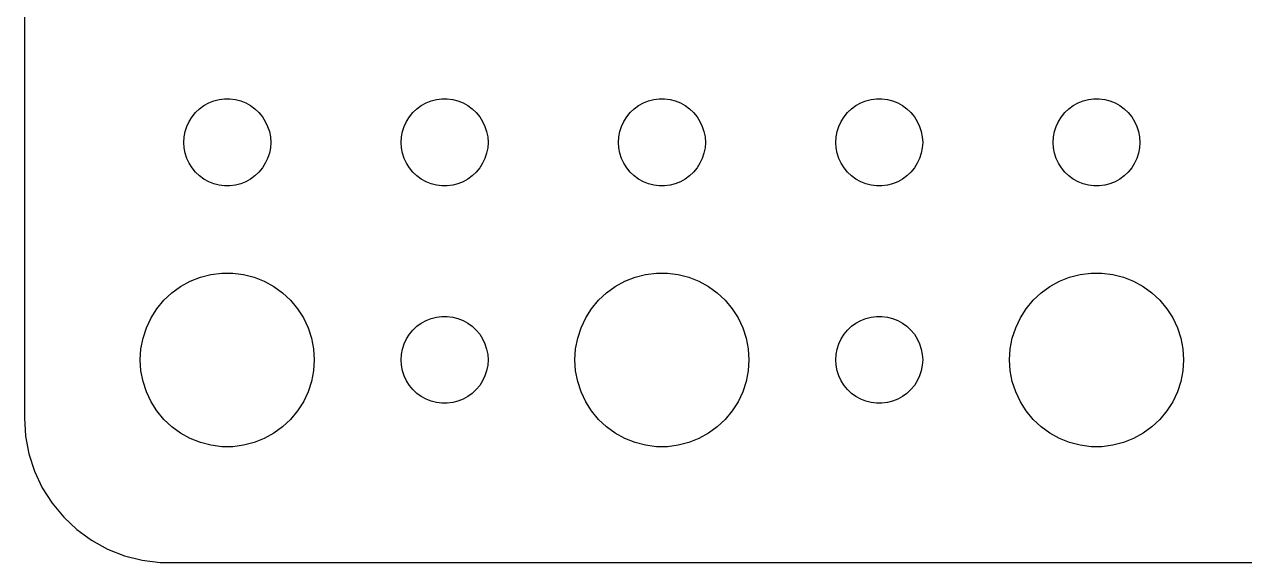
# Model space of a CAD drawing. Header units: metres. Extents: x -44 to 44, y 140 to 346.
# Drawn here: x -44.5 to -2.39, y 302.01 to 320.57 of the extents above; entities that cross this region are included whole.
import ezdxf

# ---------------------------------------------------------------- set-up
doc = ezdxf.new("R2010")
doc.units = ezdxf.units.M

msp = doc.modelspace()

# ---------------------------------------------------------------- linework, layer by layer
for p, q in [((-44.5, 341), (-44.5, 307)), ((-37.9635, 317.927), (-37.7811, 317.973)), ((-37.7811, 317.973), (-37.5942, 317.997)), ((-37.5942, 317.997), (-37.4058, 317.997)), ((-37.4058, 317.997), (-37.2189, 317.973)), ((-37.2189, 317.973), (-37.0365, 317.927)), ((-30.4635, 317.927), (-30.2811, 317.973)), ((-30.2811, 317.973), (-30.0942, 317.997)), ((-30.0942, 317.997), (-29.9058, 317.997)), ((-29.9058, 317.997), (-29.7189, 317.973)), ((-29.7189, 317.973), (-29.5365, 317.927)), ((-22.9635, 317.927), (-22.7811, 317.973)), ((-22.7811, 317.973), (-22.5942, 317.997)), ((-22.5942, 317.997), (-22.4058, 317.997)), ((-22.4058, 317.997), (-22.2189, 317.973)), ((-22.2189, 317.973), (-22.0365, 317.927)), ((-15.4635, 317.927), (-15.2811, 317.973)), ((-15.2811, 317.973), (-15.0942, 317.997)), ((-15.0942, 317.997), (-14.9058, 317.997)), ((-14.9058, 317.997), (-14.7189, 317.973)), ((-14.7189, 317.973), (-14.5365, 317.927)), ((-7.96352, 317.927), (-7.78107, 317.973)), ((-7.78107, 317.973), (-7.59418, 317.997)), ((-7.59418, 317.997), (-7.40581, 317.997)), ((-7.40581, 317.997), (-7.21892, 317.973)), ((-7.21892, 317.973), (-7.03647, 317.927)), ((-38.7135, 317.382), (-38.5934, 317.527)), ((-38.5934, 317.527), (-38.4561, 317.656)), ((-38.4561, 317.656), (-38.3037, 317.766)), ((-38.3037, 317.766), (-38.1387, 317.857)), ((-38.1387, 317.857), (-37.9635, 317.927)), ((-37.0365, 317.927), (-36.8613, 317.857)), ((-36.8613, 317.857), (-36.6963, 317.766)), ((-36.6963, 317.766), (-36.5439, 317.656)), ((-36.5439, 317.656), (-36.4065, 317.527)), ((-36.4065, 317.527), (-36.2865, 317.382)), ((-31.2135, 317.382), (-31.0934, 317.527)), ((-31.0934, 317.527), (-30.9561, 317.656)), ((-30.9561, 317.656), (-30.8037, 317.766)), ((-30.8037, 317.766), (-30.6387, 317.857)), ((-30.6387, 317.857), (-30.4635, 317.927)), ((-29.5365, 317.927), (-29.3613, 317.857)), ((-29.3613, 317.857), (-29.1963, 317.766)), ((-29.1963, 317.766), (-29.0439, 317.656)), ((-29.0439, 317.656), (-28.9065, 317.527)), ((-28.9065, 317.527), (-28.7865, 317.382)), ((-23.7135, 317.382), (-23.5934, 317.527)), ((-23.5934, 317.527), (-23.4561, 317.656)), ((-23.4561, 317.656), (-23.3037, 317.766)), ((-23.3037, 317.766), (-23.1387, 317.857)), ((-23.1387, 317.857), (-22.9635, 317.927)), ((-22.0365, 317.927), (-21.8613, 317.857)), ((-21.8613, 317.857), (-21.6963, 317.766)), ((-21.6963, 317.766), (-21.5439, 317.656)), ((-21.5439, 317.656), (-21.4065, 317.527)), ((-21.4065, 317.527), (-21.2865, 317.382)), ((-16.2135, 317.382), (-16.0934, 317.527)), ((-16.0934, 317.527), (-15.9561, 317.656)), ((-15.9561, 317.656), (-15.8037, 317.766)), ((-15.8037, 317.766), (-15.6387, 317.857)), ((-15.6387, 317.857), (-15.4635, 317.927)), ((-14.5365, 317.927), (-14.3613, 317.857)), ((-14.3613, 317.857), (-14.1963, 317.766)), ((-14.1963, 317.766), (-14.0439, 317.656)), ((-14.0439, 317.656), (-13.9065, 317.527)), ((-13.9065, 317.527), (-13.7865, 317.382)), ((-8.71352, 317.382), (-8.59344, 317.527)), ((-8.59344, 317.527), (-8.45613, 317.656)), ((-8.45613, 317.656), (-8.30373, 317.766)), ((-8.30373, 317.766), (-8.13866, 317.857)), ((-8.13866, 317.857), (-7.96352, 317.927)), ((-7.03647, 317.927), (-6.86133, 317.857)), ((-6.86133, 317.857), (-6.69626, 317.766)), ((-6.69626, 317.766), (-6.54385, 317.656)), ((-6.54385, 317.656), (-6.40654, 317.527)), ((-6.40654, 317.527), (-6.28647, 317.382)), ((-38.8947, 317.052), (-38.8145, 317.223)), ((-38.8145, 317.223), (-38.7135, 317.382)), ((-36.2865, 317.382), (-36.1855, 317.223)), ((-36.1855, 317.223), (-36.1053, 317.052)), ((-31.3947, 317.052), (-31.3145, 317.223)), ((-31.3145, 317.223), (-31.2135, 317.382)), ((-28.7865, 317.382), (-28.6855, 317.223)), ((-28.6855, 317.223), (-28.6053, 317.052)), ((-23.8947, 317.052), (-23.8145, 317.223)), ((-23.8145, 317.223), (-23.7135, 317.382)), ((-21.2865, 317.382), (-21.1855, 317.223)), ((-21.1855, 317.223), (-21.1053, 317.052)), ((-16.3947, 317.052), (-16.3145, 317.223)), ((-16.3145, 317.223), (-16.2135, 317.382)), ((-13.7865, 317.382), (-13.6855, 317.223)), ((-13.6855, 317.223), (-13.6053, 317.052)), ((-8.89465, 317.052), (-8.81445, 317.223)), ((-8.81445, 317.223), (-8.71352, 317.382)), ((-6.28647, 317.382), (-6.18553, 317.223)), ((-6.18553, 317.223), (-6.10533, 317.052)), ((-39, 316.5), (-38.9882, 316.688)), ((-38.9882, 316.688), (-38.9529, 316.873)), ((-38.9529, 316.873), (-38.8947, 317.052)), ((-36.1053, 317.052), (-36.0471, 316.873)), ((-36.0471, 316.873), (-36.0118, 316.688)), ((-36.0118, 316.688), (-36, 316.5)), ((-31.5, 316.5), (-31.4882, 316.688)), ((-31.4882, 316.688), (-31.4529, 316.873)), ((-31.4529, 316.873), (-31.3947, 317.052)), ((-28.6053, 317.052), (-28.5471, 316.873)), ((-28.5471, 316.873), (-28.5118, 316.688)), ((-28.5118, 316.688), (-28.5, 316.5)), ((-24, 316.5), (-23.9882, 316.688)), ((-23.9882, 316.688), (-23.9529, 316.873)), ((-23.9529, 316.873), (-23.8947, 317.052)), ((-21.1053, 317.052), (-21.0471, 316.873)), ((-21.0471, 316.873), (-21.0118, 316.688)), ((-21.0118, 316.688), (-21, 316.5)), ((-16.5, 316.5), (-16.4882, 316.688)), ((-16.4882, 316.688), (-16.4529, 316.873)), ((-16.4529, 316.873), (-16.3947, 317.052)), ((-13.6053, 317.052), (-13.5471, 316.873)), ((-13.5471, 316.873), (-13.5118, 316.688)), ((-13.5118, 316.688), (-13.5, 316.5)), ((-9, 316.5), (-8.98816, 316.688)), ((-8.98816, 316.688), (-8.95287, 316.873)), ((-8.95287, 316.873), (-8.89465, 317.052)), ((-6.10533, 317.052), (-6.04712, 316.873)), ((-6.04712, 316.873), (-6.01183, 316.688)), ((-6.01183, 316.688), (-6, 316.5)), ((-38.9882, 316.312), (-39, 316.5)), ((-38.9529, 316.127), (-38.9882, 316.312)), ((-36.0118, 316.312), (-36.0471, 316.127)), ((-36, 316.5), (-36.0118, 316.312)), ((-31.4882, 316.312), (-31.5, 316.5)), ((-31.4529, 316.127), (-31.4882, 316.312)), ((-28.5118, 316.312), (-28.5471, 316.127)), ((-28.5, 316.5), (-28.5118, 316.312)), ((-23.9882, 316.312), (-24, 316.5)), ((-23.9529, 316.127), (-23.9882, 316.312)), ((-21.0118, 316.312), (-21.0471, 316.127)), ((-21, 316.5), (-21.0118, 316.312)), ((-16.4882, 316.312), (-16.5, 316.5)), ((-16.4529, 316.127), (-16.4882, 316.312)), ((-13.5118, 316.312), (-13.5471, 316.127)), ((-13.5, 316.5), (-13.5118, 316.312)), ((-8.98816, 316.312), (-9, 316.5)), ((-8.95287, 316.127), (-8.98816, 316.312)), ((-6.01183, 316.312), (-6.04712, 316.127)), ((-6, 316.5), (-6.01183, 316.312)), ((-38.8947, 315.948), (-38.9529, 316.127)), ((-38.8145, 315.777), (-38.8947, 315.948)), ((-36.1053, 315.948), (-36.1855, 315.777)), ((-36.0471, 316.127), (-36.1053, 315.948)), ((-31.3947, 315.948), (-31.4529, 316.127)), ((-31.3145, 315.777), (-31.3947, 315.948)), ((-28.6053, 315.948), (-28.6855, 315.777)), ((-28.5471, 316.127), (-28.6053, 315.948)), ((-23.8947, 315.948), (-23.9529, 316.127)), ((-23.8145, 315.777), (-23.8947, 315.948)), ((-21.1053, 315.948), (-21.1855, 315.777)), ((-21.0471, 316.127), (-21.1053, 315.948)), ((-16.3947, 315.948), (-16.4529, 316.127)), ((-16.3145, 315.777), (-16.3947, 315.948)), ((-13.6053, 315.948), (-13.6855, 315.777)), ((-13.5471, 316.127), (-13.6053, 315.948)), ((-8.89465, 315.948), (-8.95287, 316.127)), ((-8.81445, 315.777), (-8.89465, 315.948)), ((-6.10533, 315.948), (-6.18553, 315.777)), ((-6.04712, 316.127), (-6.10533, 315.948)), ((-38.7135, 315.618), (-38.8145, 315.777)), ((-38.5934, 315.473), (-38.7135, 315.618)), ((-38.4561, 315.344), (-38.5934, 315.473)), ((-36.4065, 315.473), (-36.5439, 315.344)), ((-36.2865, 315.618), (-36.4065, 315.473)), ((-36.1855, 315.777), (-36.2865, 315.618)), ((-31.2135, 315.618), (-31.3145, 315.777)), ((-31.0934, 315.473), (-31.2135, 315.618)), ((-30.9561, 315.344), (-31.0934, 315.473)), ((-28.9065, 315.473), (-29.0439, 315.344)), ((-28.7865, 315.618), (-28.9065, 315.473)), ((-28.6855, 315.777), (-28.7865, 315.618)), ((-23.7135, 315.618), (-23.8145, 315.777)), ((-23.5934, 315.473), (-23.7135, 315.618)), ((-23.4561, 315.344), (-23.5934, 315.473)), ((-21.4065, 315.473), (-21.5439, 315.344)), ((-21.2865, 315.618), (-21.4065, 315.473)), ((-21.1855, 315.777), (-21.2865, 315.618)), ((-16.2135, 315.618), (-16.3145, 315.777)), ((-16.0934, 315.473), (-16.2135, 315.618)), ((-15.9561, 315.344), (-16.0934, 315.473)), ((-13.9065, 315.473), (-14.0439, 315.344)), ((-13.7865, 315.618), (-13.9065, 315.473)), ((-13.6855, 315.777), (-13.7865, 315.618)), ((-8.71352, 315.618), (-8.81445, 315.777)), ((-8.59344, 315.473), (-8.71352, 315.618)), ((-8.45613, 315.344), (-8.59344, 315.473)), ((-6.40654, 315.473), (-6.54385, 315.344)), ((-6.28647, 315.618), (-6.40654, 315.473)), ((-6.18553, 315.777), (-6.28647, 315.618)), ((-38.3037, 315.234), (-38.4561, 315.344)), ((-38.1387, 315.143), (-38.3037, 315.234)), ((-37.9635, 315.073), (-38.1387, 315.143)), ((-37.7811, 315.027), (-37.9635, 315.073)), ((-37.5942, 315.003), (-37.7811, 315.027)), ((-37.4058, 315.003), (-37.5942, 315.003)), ((-37.2189, 315.027), (-37.4058, 315.003)), ((-37.0365, 315.073), (-37.2189, 315.027)), ((-36.8613, 315.143), (-37.0365, 315.073)), ((-36.6963, 315.234), (-36.8613, 315.143)), ((-36.5439, 315.344), (-36.6963, 315.234)), ((-30.8037, 315.234), (-30.9561, 315.344)), ((-30.6387, 315.143), (-30.8037, 315.234)), ((-30.4635, 315.073), (-30.6387, 315.143)), ((-30.2811, 315.027), (-30.4635, 315.073)), ((-30.0942, 315.003), (-30.2811, 315.027)), ((-29.9058, 315.003), (-30.0942, 315.003)), ((-29.7189, 315.027), (-29.9058, 315.003)), ((-29.5365, 315.073), (-29.7189, 315.027)), ((-29.3613, 315.143), (-29.5365, 315.073)), ((-29.1963, 315.234), (-29.3613, 315.143)), ((-29.0439, 315.344), (-29.1963, 315.234)), ((-23.3037, 315.234), (-23.4561, 315.344)), ((-23.1387, 315.143), (-23.3037, 315.234)), ((-22.9635, 315.073), (-23.1387, 315.143)), ((-22.7811, 315.027), (-22.9635, 315.073)), ((-22.5942, 315.003), (-22.7811, 315.027)), ((-22.4058, 315.003), (-22.5942, 315.003)), ((-22.2189, 315.027), (-22.4058, 315.003)), ((-22.0365, 315.073), (-22.2189, 315.027)), ((-21.8613, 315.143), (-22.0365, 315.073)), ((-21.6963, 315.234), (-21.8613, 315.143)), ((-21.5439, 315.344), (-21.6963, 315.234)), ((-15.8037, 315.234), (-15.9561, 315.344)), ((-15.6387, 315.143), (-15.8037, 315.234)), ((-15.4635, 315.073), (-15.6387, 315.143)), ((-15.2811, 315.027), (-15.4635, 315.073)), ((-15.0942, 315.003), (-15.2811, 315.027)), ((-14.9058, 315.003), (-15.0942, 315.003)), ((-14.7189, 315.027), (-14.9058, 315.003)), ((-14.5365, 315.073), (-14.7189, 315.027)), ((-14.3613, 315.143), (-14.5365, 315.073)), ((-14.1963, 315.234), (-14.3613, 315.143)), ((-14.0439, 315.344), (-14.1963, 315.234)), ((-8.30373, 315.234), (-8.45613, 315.344)), ((-8.13866, 315.143), (-8.30373, 315.234)), ((-7.96352, 315.073), (-8.13866, 315.143)), ((-7.78107, 315.027), (-7.96352, 315.073)), ((-7.59418, 315.003), (-7.78107, 315.027)), ((-7.40581, 315.003), (-7.59418, 315.003)), ((-7.21892, 315.027), (-7.40581, 315.003)), ((-7.03647, 315.073), (-7.21892, 315.027)), ((-6.86133, 315.143), (-7.03647, 315.073)), ((-6.69626, 315.234), (-6.86133, 315.143)), ((-6.54385, 315.344), (-6.69626, 315.234)), ((-39.1075, 311.533), (-38.7773, 311.714)), ((-38.7773, 311.714), (-38.427, 311.853)), ((-38.427, 311.853), (-38.0621, 311.947)), ((-38.0621, 311.947), (-37.6884, 311.994)), ((-37.6884, 311.994), (-37.3116, 311.994)), ((-37.3116, 311.994), (-36.9379, 311.947)), ((-36.9379, 311.947), (-36.5729, 311.853)), ((-36.5729, 311.853), (-36.2227, 311.714)), ((-36.2227, 311.714), (-35.8925, 311.533)), ((-24.1075, 311.533), (-23.7773, 311.714)), ((-23.7773, 311.714), (-23.427, 311.853)), ((-23.427, 311.853), (-23.0621, 311.947)), ((-23.0621, 311.947), (-22.6884, 311.994)), ((-22.6884, 311.994), (-22.3116, 311.994)), ((-22.3116, 311.994), (-21.9379, 311.947)), ((-21.9379, 311.947), (-21.5729, 311.853)), ((-21.5729, 311.853), (-21.2227, 311.714)), ((-21.2227, 311.714), (-20.8925, 311.533)), ((-9.10747, 311.533), (-8.77733, 311.714)), ((-8.77733, 311.714), (-8.42705, 311.853)), ((-8.42705, 311.853), (-8.06213, 311.947)), ((-8.06213, 311.947), (-7.68837, 311.994)), ((-7.68837, 311.994), (-7.31161, 311.994)), ((-7.31161, 311.994), (-6.93785, 311.947)), ((-6.93785, 311.947), (-6.57294, 311.853)), ((-6.57294, 311.853), (-6.22266, 311.714)), ((-6.22266, 311.714), (-5.89252, 311.533)), ((-39.6869, 311.054), (-39.4123, 311.312)), ((-39.4123, 311.312), (-39.1075, 311.533)), ((-35.8925, 311.533), (-35.5877, 311.312)), ((-35.5877, 311.312), (-35.3131, 311.054)), ((-24.6869, 311.054), (-24.4123, 311.312)), ((-24.4123, 311.312), (-24.1075, 311.533)), ((-20.8925, 311.533), (-20.5877, 311.312)), ((-20.5877, 311.312), (-20.3131, 311.054)), ((-9.6869, 311.054), (-9.41226, 311.312)), ((-9.41226, 311.312), (-9.10747, 311.533)), ((-5.89252, 311.533), (-5.58772, 311.312)), ((-5.58772, 311.312), (-5.31308, 311.054)), ((-39.927, 310.763), (-39.6869, 311.054)), ((-35.3131, 311.054), (-35.0729, 310.763)), ((-24.927, 310.763), (-24.6869, 311.054)), ((-20.3131, 311.054), (-20.0729, 310.763)), ((-9.92705, 310.763), (-9.6869, 311.054)), ((-5.31308, 311.054), (-5.07294, 310.763)), ((-40.2893, 310.104), (-40.1289, 310.445)), ((-40.1289, 310.445), (-39.927, 310.763)), ((-35.0729, 310.763), (-34.8711, 310.445)), ((-34.8711, 310.445), (-34.7107, 310.104)), ((-30.8037, 310.266), (-30.6387, 310.357)), ((-30.6387, 310.357), (-30.4635, 310.427)), ((-30.4635, 310.427), (-30.2811, 310.473)), ((-30.2811, 310.473), (-30.0942, 310.497)), ((-30.0942, 310.497), (-29.9058, 310.497)), ((-29.9058, 310.497), (-29.7189, 310.473)), ((-29.7189, 310.473), (-29.5365, 310.427)), ((-29.5365, 310.427), (-29.3613, 310.357)), ((-29.3613, 310.357), (-29.1963, 310.266)), ((-25.2893, 310.104), (-25.1289, 310.445)), ((-25.1289, 310.445), (-24.927, 310.763)), ((-20.0729, 310.763), (-19.8711, 310.445)), ((-19.8711, 310.445), (-19.7107, 310.104)), ((-15.8037, 310.266), (-15.6387, 310.357)), ((-15.6387, 310.357), (-15.4635, 310.427)), ((-15.4635, 310.427), (-15.2811, 310.473)), ((-15.2811, 310.473), (-15.0942, 310.497)), ((-15.0942, 310.497), (-14.9058, 310.497)), ((-14.9058, 310.497), (-14.7189, 310.473)), ((-14.7189, 310.473), (-14.5365, 310.427)), ((-14.5365, 310.427), (-14.3613, 310.357)), ((-14.3613, 310.357), (-14.1963, 310.266)), ((-10.2893, 310.104), (-10.1289, 310.445)), ((-10.1289, 310.445), (-9.92705, 310.763)), ((-5.07294, 310.763), (-4.87108, 310.445)), ((-4.87108, 310.445), (-4.71066, 310.104)), ((-40.4057, 309.746), (-40.2893, 310.104)), ((-34.7107, 310.104), (-34.5942, 309.746)), ((-31.2135, 309.882), (-31.0934, 310.027)), ((-31.0934, 310.027), (-30.9561, 310.156)), ((-30.9561, 310.156), (-30.8037, 310.266)), ((-29.1963, 310.266), (-29.0439, 310.156)), ((-29.0439, 310.156), (-28.9065, 310.027)), ((-28.9065, 310.027), (-28.7865, 309.882)), ((-25.4057, 309.746), (-25.2893, 310.104)), ((-19.7107, 310.104), (-19.5942, 309.746)), ((-16.2135, 309.882), (-16.0934, 310.027)), ((-16.0934, 310.027), (-15.9561, 310.156)), ((-15.9561, 310.156), (-15.8037, 310.266)), ((-14.1963, 310.266), (-14.0439, 310.156)), ((-14.0439, 310.156), (-13.9065, 310.027)), ((-13.9065, 310.027), (-13.7865, 309.882)), ((-10.4057, 309.746), (-10.2893, 310.104)), ((-4.71066, 310.104), (-4.59424, 309.746)), ((-40.4763, 309.376), (-40.4057, 309.746)), ((-34.5942, 309.746), (-34.5237, 309.376)), ((-31.4529, 309.373), (-31.3947, 309.552)), ((-31.3947, 309.552), (-31.3145, 309.723)), ((-31.3145, 309.723), (-31.2135, 309.882)), ((-28.7865, 309.882), (-28.6855, 309.723)), ((-28.6855, 309.723), (-28.6053, 309.552)), ((-28.6053, 309.552), (-28.5471, 309.373)), ((-25.4763, 309.376), (-25.4057, 309.746)), ((-19.5942, 309.746), (-19.5237, 309.376)), ((-16.4529, 309.373), (-16.3947, 309.552)), ((-16.3947, 309.552), (-16.3145, 309.723)), ((-16.3145, 309.723), (-16.2135, 309.882)), ((-13.7865, 309.882), (-13.6855, 309.723)), ((-13.6855, 309.723), (-13.6053, 309.552)), ((-13.6053, 309.552), (-13.5471, 309.373)), ((-10.4763, 309.376), (-10.4057, 309.746)), ((-4.59424, 309.746), (-4.52365, 309.376)), ((-40.5, 309), (-40.4763, 309.376)), ((-34.5237, 309.376), (-34.5, 309)), ((-31.5, 309), (-31.4882, 309.188)), ((-31.4882, 309.188), (-31.4529, 309.373)), ((-28.5471, 309.373), (-28.5118, 309.188)), ((-28.5118, 309.188), (-28.5, 309)), ((-25.5, 309), (-25.4763, 309.376)), ((-19.5237, 309.376), (-19.5, 309)), ((-16.5, 309), (-16.4882, 309.188)), ((-16.4882, 309.188), (-16.4529, 309.373)), ((-13.5471, 309.373), (-13.5118, 309.188)), ((-13.5118, 309.188), (-13.5, 309)), ((-10.5, 309), (-10.4763, 309.376)), ((-4.52365, 309.376), (-4.5, 309)), ((-40.4763, 308.624), (-40.5, 309)), ((-34.5, 309), (-34.5237, 308.624)), ((-31.4882, 308.812), (-31.5, 309)), ((-31.4529, 308.627), (-31.4882, 308.812)), ((-28.5118, 308.812), (-28.5471, 308.627)), ((-28.5, 309), (-28.5118, 308.812)), ((-25.4763, 308.624), (-25.5, 309)), ((-19.5, 309), (-19.5237, 308.624)), ((-16.4882, 308.812), (-16.5, 309)), ((-16.4529, 308.627), (-16.4882, 308.812)), ((-13.5118, 308.812), (-13.5471, 308.627)), ((-13.5, 309), (-13.5118, 308.812)), ((-10.4763, 308.624), (-10.5, 309)), ((-4.5, 309), (-4.52365, 308.624)), ((-40.4057, 308.254), (-40.4763, 308.624)), ((-40.2893, 307.896), (-40.4057, 308.254)), ((-34.5942, 308.254), (-34.7107, 307.896)), ((-34.5237, 308.624), (-34.5942, 308.254)), ((-31.3947, 308.448), (-31.4529, 308.627)), ((-31.3145, 308.277), (-31.3947, 308.448)), ((-31.2135, 308.118), (-31.3145, 308.277)), ((-28.6855, 308.277), (-28.7865, 308.118)), ((-28.6053, 308.448), (-28.6855, 308.277)), ((-28.5471, 308.627), (-28.6053, 308.448)), ((-25.4057, 308.254), (-25.4763, 308.624)), ((-25.2893, 307.896), (-25.4057, 308.254)), ((-19.5942, 308.254), (-19.7107, 307.896)), ((-19.5237, 308.624), (-19.5942, 308.254)), ((-16.3947, 308.448), (-16.4529, 308.627)), ((-16.3145, 308.277), (-16.3947, 308.448)), ((-16.2135, 308.118), (-16.3145, 308.277)), ((-13.6855, 308.277), (-13.7865, 308.118)), ((-13.6053, 308.448), (-13.6855, 308.277)), ((-13.5471, 308.627), (-13.6053, 308.448)), ((-10.4057, 308.254), (-10.4763, 308.624)), ((-10.2893, 307.896), (-10.4057, 308.254)), ((-4.59424, 308.254), (-4.71066, 307.896)), ((-4.52365, 308.624), (-4.59424, 308.254)), ((-40.1289, 307.555), (-40.2893, 307.896)), ((-34.7107, 307.896), (-34.8711, 307.555)), ((-31.0934, 307.973), (-31.2135, 308.118)), ((-30.9561, 307.844), (-31.0934, 307.973)), ((-30.8037, 307.734), (-30.9561, 307.844)), ((-29.0439, 307.844), (-29.1963, 307.734)), ((-28.9065, 307.973), (-29.0439, 307.844)), ((-28.7865, 308.118), (-28.9065, 307.973)), ((-25.1289, 307.555), (-25.2893, 307.896)), ((-19.7107, 307.896), (-19.8711, 307.555)), ((-16.0934, 307.973), (-16.2135, 308.118)), ((-15.9561, 307.844), (-16.0934, 307.973)), ((-15.8037, 307.734), (-15.9561, 307.844)), ((-14.0439, 307.844), (-14.1963, 307.734)), ((-13.9065, 307.973), (-14.0439, 307.844)), ((-13.7865, 308.118), (-13.9065, 307.973)), ((-10.1289, 307.555), (-10.2893, 307.896)), ((-4.71066, 307.896), (-4.87108, 307.555)), ((-39.927, 307.237), (-40.1289, 307.555)), ((-34.8711, 307.555), (-35.0729, 307.237)), ((-30.6387, 307.643), (-30.8037, 307.734)), ((-30.4635, 307.573), (-30.6387, 307.643)), ((-30.2811, 307.527), (-30.4635, 307.573)), ((-30.0942, 307.503), (-30.2811, 307.527)), ((-29.9058, 307.503), (-30.0942, 307.503)), ((-29.7189, 307.527), (-29.9058, 307.503)), ((-29.5365, 307.573), (-29.7189, 307.527)), ((-29.3613, 307.643), (-29.5365, 307.573)), ((-29.1963, 307.734), (-29.3613, 307.643)), ((-24.927, 307.237), (-25.1289, 307.555)), ((-19.8711, 307.555), (-20.0729, 307.237)), ((-15.6387, 307.643), (-15.8037, 307.734)), ((-15.4635, 307.573), (-15.6387, 307.643)), ((-15.2811, 307.527), (-15.4635, 307.573)), ((-15.0942, 307.503), (-15.2811, 307.527)), ((-14.9058, 307.503), (-15.0942, 307.503)), ((-14.7189, 307.527), (-14.9058, 307.503)), ((-14.5365, 307.573), (-14.7189, 307.527)), ((-14.3613, 307.643), (-14.5365, 307.573)), ((-14.1963, 307.734), (-14.3613, 307.643)), ((-9.92705, 307.237), (-10.1289, 307.555)), ((-4.87108, 307.555), (-5.07294, 307.237)), ((-44.5, 307), (-44.4606, 306.373)), ((-39.6869, 306.946), (-39.927, 307.237)), ((-35.0729, 307.237), (-35.3131, 306.946)), ((-24.6869, 306.946), (-24.927, 307.237)), ((-20.0729, 307.237), (-20.3131, 306.946)), ((-9.6869, 306.946), (-9.92705, 307.237)), ((-5.07294, 307.237), (-5.31308, 306.946)), ((-39.4123, 306.688), (-39.6869, 306.946)), ((-39.1075, 306.467), (-39.4123, 306.688)), ((-35.5877, 306.688), (-35.8925, 306.467)), ((-35.3131, 306.946), (-35.5877, 306.688)), ((-24.4123, 306.688), (-24.6869, 306.946)), ((-24.1075, 306.467), (-24.4123, 306.688)), ((-20.5877, 306.688), (-20.8925, 306.467)), ((-20.3131, 306.946), (-20.5877, 306.688)), ((-9.41226, 306.688), (-9.6869, 306.946)), ((-9.10747, 306.467), (-9.41226, 306.688)), ((-5.58772, 306.688), (-5.89252, 306.467)), ((-5.31308, 306.946), (-5.58772, 306.688)), ((-44.4606, 306.373), (-44.3429, 305.757)), ((-38.7773, 306.286), (-39.1075, 306.467)), ((-38.427, 306.147), (-38.7773, 306.286)), ((-38.0621, 306.053), (-38.427, 306.147)), ((-36.5729, 306.147), (-36.9379, 306.053)), ((-36.2227, 306.286), (-36.5729, 306.147)), ((-35.8925, 306.467), (-36.2227, 306.286)), ((-23.7773, 306.286), (-24.1075, 306.467)), ((-23.427, 306.147), (-23.7773, 306.286)), ((-23.0621, 306.053), (-23.427, 306.147)), ((-21.5729, 306.147), (-21.9379, 306.053)), ((-21.2227, 306.286), (-21.5729, 306.147)), ((-20.8925, 306.467), (-21.2227, 306.286)), ((-8.77733, 306.286), (-9.10747, 306.467)), ((-8.42705, 306.147), (-8.77733, 306.286)), ((-8.06213, 306.053), (-8.42705, 306.147)), ((-6.57294, 306.147), (-6.93785, 306.053)), ((-6.22266, 306.286), (-6.57294, 306.147)), ((-5.89252, 306.467), (-6.22266, 306.286)), ((-44.3429, 305.757), (-44.1489, 305.159)), ((-37.6884, 306.006), (-38.0621, 306.053)), ((-37.3116, 306.006), (-37.6884, 306.006)), ((-36.9379, 306.053), (-37.3116, 306.006)), ((-22.6884, 306.006), (-23.0621, 306.053)), ((-22.3116, 306.006), (-22.6884, 306.006)), ((-21.9379, 306.053), (-22.3116, 306.006)), ((-7.68837, 306.006), (-8.06213, 306.053)), ((-7.31161, 306.006), (-7.68837, 306.006)), ((-6.93785, 306.053), (-7.31161, 306.006)), ((-44.1489, 305.159), (-43.8815, 304.591)), ((-43.8815, 304.591), (-43.5451, 304.061)), ((-43.5451, 304.061), (-43.1448, 303.577)), ((-43.1448, 303.577), (-42.6871, 303.147)), ((-42.6871, 303.147), (-42.1791, 302.778)), ((-42.1791, 302.778), (-41.6289, 302.476)), ((-41.6289, 302.476), (-41.0451, 302.245)), ((-41.0451, 302.245), (-40.4369, 302.089)), ((-40.4369, 302.089), (-39.8139, 302.01)), ((-39.8139, 302.01), (39.8139, 302.01))]:
    msp.add_line(p, q)

doc.saveas('drawing.dxf')
